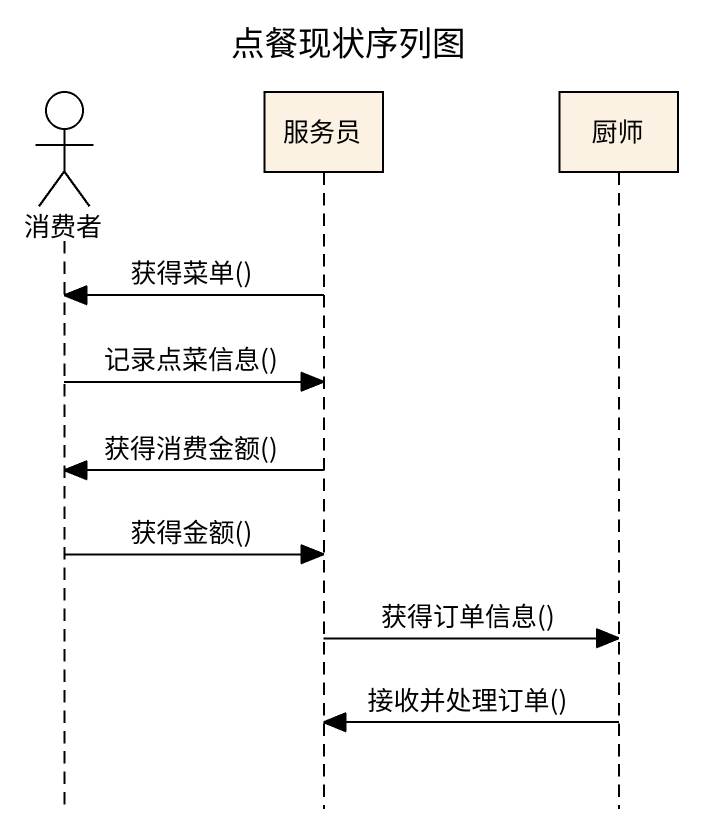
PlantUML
@startuml
title 点餐现状序列图
hide footbox
actor 消费者
participant 服务员
participant 厨师

服务员 -> 消费者 : 获得菜单()
消费者 -> 服务员 : 记录点菜信息()
服务员 -> 消费者 : 获得消费金额()
消费者 -> 服务员 : 获得金额()
服务员 -> 厨师 : 获得订单信息()
厨师 -> 服务员 : 接收并处理订单()
@enduml
